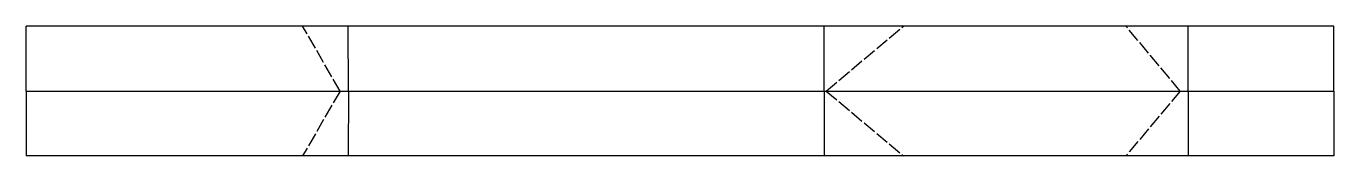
# Model space of a CAD drawing. Header units: millimetres. Extents: x 0 to 242, y 0 to 24.
import ezdxf

# ---------------------------------------------------------------- set-up
doc = ezdxf.new("R2010")
doc.units = ezdxf.units.MM
doc.linetypes.add('DASHEDX2', pattern=[3.048, 2.54, -0.508])
for name, color, linetype, lineweight in [('Border', 7, 'BYLAYER', 30), ('Mountain', 1, 'BYLAYER', 25), ('Valley', 5, 'DASHEDX2', 25)]:
    doc.layers.add(name, color=color, linetype=linetype, lineweight=lineweight)

msp = doc.modelspace()

# ---------------------------------------------------------------- linework, layer by layer
at = {"layer": 'Border'}
for p, q in [((0, 12), (-0.01, 24)), ((-0.01, 24), (0, 24)), ((51.14, 24), (-0.01, 24)), ((59.6, 24), (51.14, 24)), ((147.67, 24), (59.6, 24)), ((162.32, 24), (147.67, 24)), ((203.46, 24), (162.32, 24)), ((214.99, 24), (203.46, 24)), ((241.93, 24), (214.99, 24)), ((241.94, 12), (241.93, 24)), ((0, 12), (-0.01, 0)), ((241.94, 12), (241.93, 0)), ((-0.01, 0), (0, 0)), ((51.14, 0), (-0.01, 0)), ((59.6, 0), (51.14, 0)), ((147.67, 0), (59.6, 0)), ((162.32, 0), (147.67, 0)), ((203.46, 0), (162.32, 0)), ((214.99, 0), (203.46, 0)), ((241.93, 0), (214.99, 0))]:
    msp.add_line(p, q, dxfattribs=at)
at = {"layer": 'Mountain'}
for p, q in [((59.61, 12), (59.6, 24)), ((147.67, 12), (147.67, 24)), ((215, 12), (214.99, 24)), ((0, 12), (58.07, 12)), ((59.61, 12), (59.6, 0)), ((59.61, 12), (147.67, 12)), ((147.67, 12), (147.67, 0)), ((148.02, 12), (213.53, 12)), ((215, 12), (214.99, 0)), ((215, 12), (241.94, 12))]:
    msp.add_line(p, q, dxfattribs=at)
at = {"layer": 'Valley'}
for p, q in [((58.07, 12), (51.14, 24)), ((148.02, 12), (162.32, 24)), ((213.53, 12), (203.46, 24)), ((58.07, 12), (51.14, 0)), ((58.07, 12), (59.61, 12)), ((147.67, 12), (148.02, 12)), ((148.02, 12), (162.32, 0)), ((213.53, 12), (203.46, 0)), ((213.53, 12), (215, 12))]:
    msp.add_line(p, q, dxfattribs=at)

doc.saveas('drawing.dxf')
